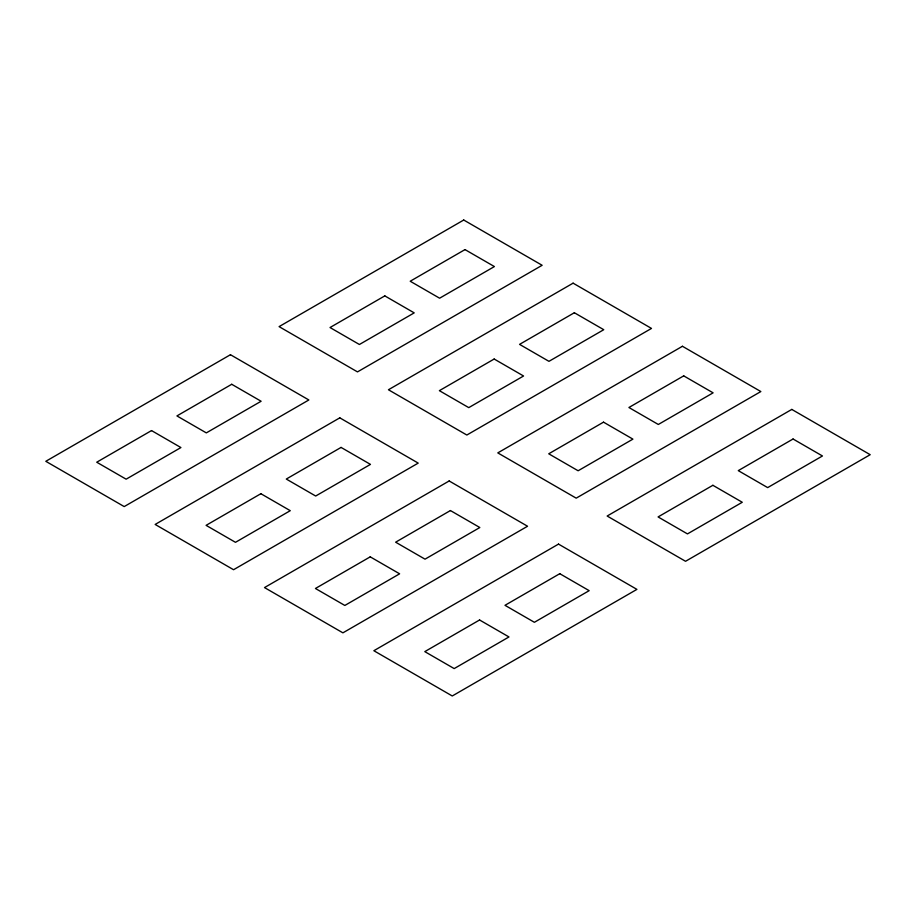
<?xml version="1.0" encoding="UTF-8"?>
<svg xmlns="http://www.w3.org/2000/svg" width="916" height="916" viewBox="0 0 916 916"><rect width="100%" height="100%" fill="white"/><g stroke="black" fill="none" stroke-linecap="round" stroke-linejoin="round"><path stroke-width="1.37" d="M230.454 354.71L45.8 461.309L124.21 506.582L308.852 399.971L230.454 354.71M463.736 220.023L279.082 326.623L357.492 371.896L542.146 265.285L463.736 220.023M151.529 430.577L96.73 462.214L126.133 479.183L180.921 447.558L151.529 430.577M231.725 384.285L176.925 415.921L206.318 432.89L261.117 401.254L231.725 384.285M384.812 295.891L330.023 327.527L359.415 344.496L414.204 312.871L384.812 295.891M465.007 249.599L410.208 281.235L439.611 298.204L494.4 266.567L465.007 249.599M339.802 417.845L155.148 524.444L233.557 569.718L418.211 463.107L339.802 417.845M573.095 283.159L388.441 389.758L466.839 435.031L651.494 328.42L573.095 283.159M260.877 493.713L206.089 525.349L235.481 542.318L290.269 510.681L260.877 493.713M341.073 447.42L286.284 479.057L315.676 496.025L370.465 464.389L341.073 447.42M494.171 359.026L439.371 390.663L468.763 407.631L523.563 375.995L494.171 359.026M574.355 312.734L519.567 344.37L548.959 361.339L603.758 329.703L574.355 312.734M449.161 480.969L264.506 587.58L342.905 632.842L527.559 526.242L449.161 480.969M682.443 346.282L497.789 452.893L576.198 498.155L760.852 391.556L682.443 346.282M370.236 556.848L315.436 588.484L344.84 605.453L399.628 573.817L370.236 556.848M450.42 510.555L395.632 542.192L425.024 559.161L479.824 527.524L450.42 510.555M603.518 422.161L548.73 453.798L578.122 470.767L632.91 439.13L603.518 422.161M683.714 375.869L628.914 407.505L658.318 424.474L713.106 392.838L683.714 375.869M558.508 544.104L373.854 650.715L452.264 695.977L636.918 589.377L558.508 544.104M791.79 409.418L607.148 516.029L685.546 561.29L870.2 454.691L791.79 409.418M479.583 619.983L424.795 651.62L454.187 668.588L508.975 636.952L479.583 619.983M559.779 573.691L504.991 605.316L534.383 622.296L589.171 590.66L559.779 573.691M712.877 485.297L658.077 516.933L687.469 533.902L742.269 502.266L712.877 485.297M793.061 439.004L738.273 470.629L767.665 487.61L822.453 455.973L793.061 439.004"/></g></svg>
